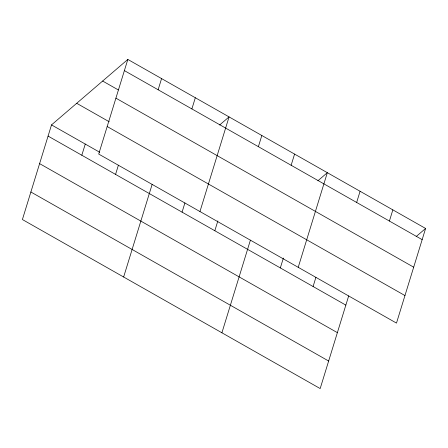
<?xml version="1.0" encoding="UTF-8"?>
<svg xmlns="http://www.w3.org/2000/svg" width="448" height="448" viewBox="0 0 448 448"><rect width="100%" height="100%" fill="white"/><g stroke="black" fill="none" stroke-linecap="round" stroke-linejoin="round"><path stroke-width="0.67" d="M127.826 59.433L98.711 154.073L396.486 323.098L425.6 228.463L127.826 59.433L51.514 124.902L22.4 219.537L320.174 388.567L348.678 295.904M81.822 155.243L85.26 144.06M115.567 174.395L118.401 165.189M158.133 89.774L161.577 78.59M123.642 277.01L152.152 184.346M191.884 108.931L195.322 97.748M182.073 212.145L184.906 202.938M199.954 211.54L229.068 116.906L219.626 125.003M214.827 230.737L217.862 220.875M258.384 146.681L261.822 135.498M221.906 332.786L250.415 240.122M291.138 165.273L294.582 154.09M280.336 267.926L283.371 258.059M298.222 267.322L327.337 172.682L317.89 180.785M313.09 286.518L315.924 277.312M356.647 202.457L360.091 191.274M389.407 221.049L392.846 209.871M416.158 236.561L425.6 228.463M124.387 70.616L422.162 239.646M102.642 81.038L118.311 89.93M115.914 98.157L413.689 267.182M76.698 103.298L109.239 121.772M107.184 126.532L404.958 295.557M51.514 124.902L99.725 152.27M48.076 136.086L345.845 305.11M39.603 163.626L337.372 332.651M30.873 191.996L328.647 361.026"/></g></svg>
